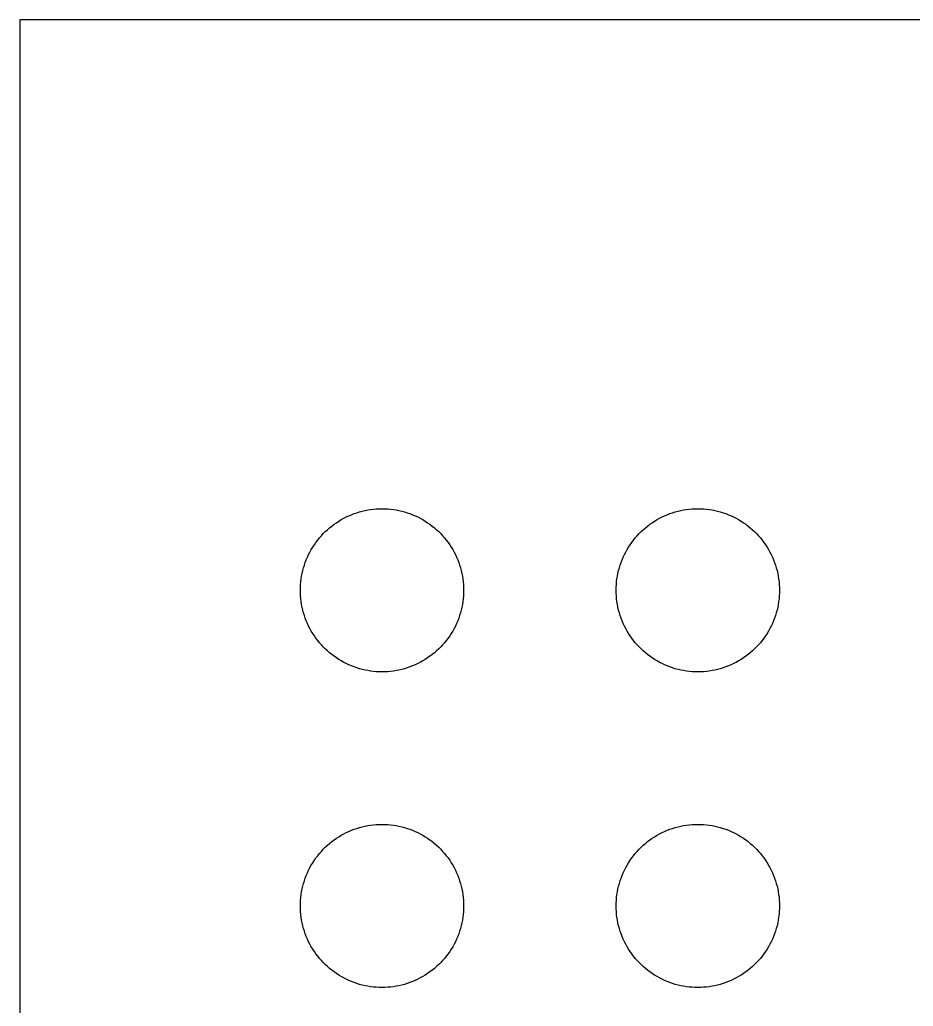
# Model space of a CAD drawing. Header units: metres. Extents: x -39 to 163, y -39 to 163.
# Drawn here: x -39 to 57.2, y 56.7 to 163 of the extents above; entities that cross this region are included whole.
import ezdxf

# ---------------------------------------------------------------- set-up
doc = ezdxf.new("R2010")
doc.units = ezdxf.units.M

msp = doc.modelspace()

# ---------------------------------------------------------------- linework, layer by layer
for p, q in [((163, 163), (-39, 163)), ((-39, 163), (-39, -39)), ((-3.85217, 109.436), (-3.57419, 109.565)), ((-3.57419, 109.565), (-3.29185, 109.685)), ((-3.29185, 109.685), (-3.00549, 109.795)), ((-3.00549, 109.795), (-2.71548, 109.895)), ((-2.71548, 109.895), (-2.42215, 109.985)), ((-2.42215, 109.985), (-2.12589, 110.064)), ((-2.12589, 110.064), (-1.82701, 110.133)), ((-1.82701, 110.133), (-1.52592, 110.191)), ((-1.52592, 110.191), (-1.22298, 110.239)), ((-1.22298, 110.239), (-0.91853, 110.277)), ((-0.91853, 110.277), (-0.61298, 110.304)), ((-0.61298, 110.304), (-0.30667, 110.32)), ((-0.30667, 110.32), (0, 110.325)), ((0, 110.325), (0.30667, 110.32)), ((0.30667, 110.32), (0.61298, 110.304)), ((0.61298, 110.304), (0.91853, 110.277)), ((0.91853, 110.277), (1.22298, 110.239)), ((1.22298, 110.239), (1.52592, 110.191)), ((1.52592, 110.191), (1.82701, 110.133)), ((1.82701, 110.133), (2.12589, 110.064)), ((2.12589, 110.064), (2.42215, 109.985)), ((2.42215, 109.985), (2.71548, 109.895)), ((2.71548, 109.895), (3.00549, 109.795)), ((3.00549, 109.795), (3.29185, 109.685)), ((3.29185, 109.685), (3.57419, 109.565)), ((3.57419, 109.565), (3.85217, 109.436)), ((30.1478, 109.436), (30.4258, 109.565)), ((30.4258, 109.565), (30.7081, 109.685)), ((30.7081, 109.685), (30.9945, 109.795)), ((30.9945, 109.795), (31.2845, 109.895)), ((31.2845, 109.895), (31.5778, 109.985)), ((31.5778, 109.985), (31.8741, 110.064)), ((31.8741, 110.064), (32.173, 110.133)), ((32.173, 110.133), (32.4741, 110.191)), ((32.4741, 110.191), (32.777, 110.239)), ((32.777, 110.239), (33.0815, 110.277)), ((33.0815, 110.277), (33.387, 110.304)), ((33.387, 110.304), (33.6933, 110.32)), ((33.6933, 110.32), (34, 110.325)), ((34, 110.325), (34.3067, 110.32)), ((34.3067, 110.32), (34.613, 110.304)), ((34.613, 110.304), (34.9185, 110.277)), ((34.9185, 110.277), (35.223, 110.239)), ((35.223, 110.239), (35.5259, 110.191)), ((35.5259, 110.191), (35.827, 110.133)), ((35.827, 110.133), (36.1259, 110.064)), ((36.1259, 110.064), (36.4221, 109.985)), ((36.4221, 109.985), (36.7155, 109.895)), ((36.7155, 109.895), (37.0055, 109.795)), ((37.0055, 109.795), (37.2919, 109.685)), ((37.2919, 109.685), (37.5742, 109.565)), ((37.5742, 109.565), (37.8522, 109.436)), ((-5.64848, 108.269), (-5.41011, 108.462)), ((-5.41011, 108.462), (-5.16516, 108.647)), ((-5.16516, 108.647), (-4.91389, 108.823)), ((-4.91389, 108.823), (-4.65666, 108.99)), ((-4.65666, 108.99), (-4.39374, 109.148)), ((-4.39374, 109.148), (-4.12547, 109.296)), ((-4.12547, 109.296), (-3.85217, 109.436)), ((3.85217, 109.436), (4.12547, 109.296)), ((4.12547, 109.296), (4.39374, 109.148)), ((4.39374, 109.148), (4.65666, 108.99)), ((4.65666, 108.99), (4.91389, 108.823)), ((4.91389, 108.823), (5.16516, 108.647)), ((5.16516, 108.647), (5.41011, 108.462)), ((5.41011, 108.462), (5.64848, 108.269)), ((28.3515, 108.269), (28.5899, 108.462)), ((28.5899, 108.462), (28.8348, 108.647)), ((28.8348, 108.647), (29.0861, 108.823)), ((29.0861, 108.823), (29.3433, 108.99)), ((29.3433, 108.99), (29.6062, 109.148)), ((29.6062, 109.148), (29.8745, 109.296)), ((29.8745, 109.296), (30.1478, 109.436)), ((37.8522, 109.436), (38.1255, 109.296)), ((38.1255, 109.296), (38.3937, 109.148)), ((38.3937, 109.148), (38.6567, 108.99)), ((38.6567, 108.99), (38.9139, 108.823)), ((38.9139, 108.823), (39.1652, 108.647)), ((39.1652, 108.647), (39.4101, 108.462)), ((39.4101, 108.462), (39.6485, 108.269)), ((-6.73161, 107.186), (-6.53038, 107.417)), ((-6.53038, 107.417), (-6.3212, 107.642)), ((-6.3212, 107.642), (-6.10431, 107.859)), ((-6.10431, 107.859), (-5.87997, 108.068)), ((-5.87997, 108.068), (-5.64848, 108.269)), ((5.64848, 108.269), (5.87997, 108.068)), ((5.87997, 108.068), (6.10431, 107.859)), ((6.10431, 107.859), (6.3212, 107.642)), ((6.3212, 107.642), (6.53038, 107.417)), ((6.53038, 107.417), (6.73161, 107.186)), ((27.2684, 107.186), (27.4696, 107.417)), ((27.4696, 107.417), (27.6788, 107.642)), ((27.6788, 107.642), (27.8957, 107.859)), ((27.8957, 107.859), (28.12, 108.068)), ((28.12, 108.068), (28.3515, 108.269)), ((39.6485, 108.269), (39.88, 108.068)), ((39.88, 108.068), (40.1043, 107.859)), ((40.1043, 107.859), (40.3212, 107.642)), ((40.3212, 107.642), (40.5304, 107.417)), ((40.5304, 107.417), (40.7316, 107.186)), ((-7.45221, 106.194), (-7.28516, 106.451)), ((-7.28516, 106.451), (-7.10922, 106.703)), ((-7.10922, 106.703), (-6.92464, 106.948)), ((-6.92464, 106.948), (-6.73161, 107.186)), ((6.73161, 107.186), (6.92464, 106.948)), ((6.92464, 106.948), (7.10922, 106.703)), ((7.10922, 106.703), (7.28516, 106.451)), ((7.28516, 106.451), (7.45221, 106.194)), ((26.5478, 106.194), (26.7148, 106.451)), ((26.7148, 106.451), (26.8908, 106.703)), ((26.8908, 106.703), (27.0753, 106.948)), ((27.0753, 106.948), (27.2684, 107.186)), ((40.7316, 107.186), (40.9246, 106.948)), ((40.9246, 106.948), (41.1092, 106.703)), ((41.1092, 106.703), (41.2852, 106.451)), ((41.2852, 106.451), (41.4522, 106.194)), ((-8.02777, 105.112), (-7.89815, 105.39)), ((-7.89815, 105.39), (-7.7589, 105.663)), ((-7.7589, 105.663), (-7.61018, 105.931)), ((-7.61018, 105.931), (-7.45221, 106.194)), ((7.45221, 106.194), (7.61018, 105.931)), ((7.61018, 105.931), (7.7589, 105.663)), ((7.7589, 105.663), (7.89815, 105.39)), ((7.89815, 105.39), (8.02777, 105.112)), ((25.9722, 105.112), (26.1018, 105.39)), ((26.1018, 105.39), (26.2411, 105.663)), ((26.2411, 105.663), (26.3898, 105.931)), ((26.3898, 105.931), (26.5478, 106.194)), ((41.4522, 106.194), (41.6102, 105.931)), ((41.6102, 105.931), (41.7589, 105.663)), ((41.7589, 105.663), (41.8981, 105.39)), ((41.8981, 105.39), (42.0278, 105.112)), ((-8.44708, 103.96), (-8.35741, 104.253)), ((-8.35741, 104.253), (-8.25754, 104.543)), ((-8.25754, 104.543), (-8.14761, 104.829)), ((-8.14761, 104.829), (-8.02777, 105.112)), ((8.02777, 105.112), (8.14761, 104.829)), ((8.14761, 104.829), (8.25754, 104.543)), ((8.25754, 104.543), (8.35741, 104.253)), ((8.35741, 104.253), (8.44708, 103.96)), ((25.5529, 103.96), (25.6426, 104.253)), ((25.6426, 104.253), (25.7424, 104.543)), ((25.7424, 104.543), (25.8524, 104.829)), ((25.8524, 104.829), (25.9722, 105.112)), ((42.0278, 105.112), (42.1476, 104.829)), ((42.1476, 104.829), (42.2575, 104.543)), ((42.2575, 104.543), (42.3574, 104.253)), ((42.3574, 104.253), (42.4471, 103.96)), ((-8.65399, 103.063), (-8.59546, 103.365)), ((-8.59546, 103.365), (-8.52646, 103.663)), ((-8.52646, 103.663), (-8.44708, 103.96)), ((8.44708, 103.96), (8.52646, 103.663)), ((8.52646, 103.663), (8.59546, 103.365)), ((8.59546, 103.365), (8.65399, 103.063)), ((25.346, 103.063), (25.4045, 103.365)), ((25.4045, 103.365), (25.4735, 103.663)), ((25.4735, 103.663), (25.5529, 103.96)), ((42.4471, 103.96), (42.5265, 103.663)), ((42.5265, 103.663), (42.5955, 103.365)), ((42.5955, 103.365), (42.654, 103.063)), ((-8.78214, 101.844), (-8.76608, 102.15)), ((-8.76608, 102.15), (-8.73935, 102.456)), ((-8.73935, 102.456), (-8.70198, 102.76)), ((-8.70198, 102.76), (-8.65399, 103.063)), ((8.65399, 103.063), (8.70198, 102.76)), ((8.70198, 102.76), (8.73935, 102.456)), ((8.73935, 102.456), (8.76608, 102.15)), ((8.76608, 102.15), (8.78214, 101.844)), ((25.2178, 101.844), (25.2339, 102.15)), ((25.2339, 102.15), (25.2606, 102.456)), ((25.2606, 102.456), (25.298, 102.76)), ((25.298, 102.76), (25.346, 103.063)), ((42.654, 103.063), (42.702, 102.76)), ((42.702, 102.76), (42.7393, 102.456)), ((42.7393, 102.456), (42.7661, 102.15)), ((42.7661, 102.15), (42.7821, 101.844)), ((-8.78749, 101.537), (-8.78214, 101.844)), ((-8.78214, 101.231), (-8.78749, 101.537)), ((-8.76608, 100.925), (-8.78214, 101.231)), ((8.78214, 101.231), (8.76608, 100.925)), ((8.78214, 101.844), (8.78749, 101.537)), ((8.78749, 101.537), (8.78214, 101.231)), ((25.2125, 101.537), (25.2178, 101.844)), ((25.2178, 101.231), (25.2125, 101.537)), ((25.2339, 100.925), (25.2178, 101.231)), ((42.7821, 101.231), (42.7661, 100.925)), ((42.7821, 101.844), (42.7875, 101.537)), ((42.7875, 101.537), (42.7821, 101.231)), ((-8.73935, 100.619), (-8.76608, 100.925)), ((-8.70198, 100.315), (-8.73935, 100.619)), ((-8.65399, 100.012), (-8.70198, 100.315)), ((-8.59546, 99.7105), (-8.65399, 100.012)), ((8.65399, 100.012), (8.59546, 99.7105)), ((8.70198, 100.315), (8.65399, 100.012)), ((8.73935, 100.619), (8.70198, 100.315)), ((8.76608, 100.925), (8.73935, 100.619)), ((25.2606, 100.619), (25.2339, 100.925)), ((25.298, 100.315), (25.2606, 100.619)), ((25.346, 100.012), (25.298, 100.315)), ((25.4045, 99.7105), (25.346, 100.012)), ((42.654, 100.012), (42.5955, 99.7105)), ((42.702, 100.315), (42.654, 100.012)), ((42.7393, 100.619), (42.702, 100.315)), ((42.7661, 100.925), (42.7393, 100.619)), ((-8.52646, 99.4116), (-8.59546, 99.7105)), ((-8.44708, 99.1153), (-8.52646, 99.4116)), ((-8.35741, 98.822), (-8.44708, 99.1153)), ((8.44708, 99.1153), (8.35741, 98.822)), ((8.52646, 99.4116), (8.44708, 99.1153)), ((8.59546, 99.7105), (8.52646, 99.4116)), ((25.4735, 99.4116), (25.4045, 99.7105)), ((25.5529, 99.1153), (25.4735, 99.4116)), ((25.6426, 98.822), (25.5529, 99.1153)), ((42.4471, 99.1153), (42.3574, 98.822)), ((42.5265, 99.4116), (42.4471, 99.1153)), ((42.5955, 99.7105), (42.5265, 99.4116)), ((-8.25754, 98.532), (-8.35741, 98.822)), ((-8.14761, 98.2456), (-8.25754, 98.532)), ((-8.02777, 97.9633), (-8.14761, 98.2456)), ((-7.89815, 97.6853), (-8.02777, 97.9633)), ((8.02777, 97.9633), (7.89815, 97.6853)), ((8.14761, 98.2456), (8.02777, 97.9633)), ((8.25754, 98.532), (8.14761, 98.2456)), ((8.35741, 98.822), (8.25754, 98.532)), ((25.7424, 98.532), (25.6426, 98.822)), ((25.8524, 98.2456), (25.7424, 98.532)), ((25.9722, 97.9633), (25.8524, 98.2456)), ((26.1018, 97.6853), (25.9722, 97.9633)), ((42.0278, 97.9633), (41.8981, 97.6853)), ((42.1476, 98.2456), (42.0278, 97.9633)), ((42.2575, 98.532), (42.1476, 98.2456)), ((42.3574, 98.822), (42.2575, 98.532)), ((-7.7589, 97.412), (-7.89815, 97.6853)), ((-7.61018, 97.1437), (-7.7589, 97.412)), ((-7.45221, 96.8808), (-7.61018, 97.1437)), ((-7.28516, 96.6236), (-7.45221, 96.8808)), ((7.45221, 96.8808), (7.28516, 96.6236)), ((7.61018, 97.1437), (7.45221, 96.8808)), ((7.7589, 97.412), (7.61018, 97.1437)), ((7.89815, 97.6853), (7.7589, 97.412)), ((26.2411, 97.412), (26.1018, 97.6853)), ((26.3898, 97.1437), (26.2411, 97.412)), ((26.5478, 96.8808), (26.3898, 97.1437)), ((26.7148, 96.6236), (26.5478, 96.8808)), ((41.4522, 96.8808), (41.2852, 96.6236)), ((41.6102, 97.1437), (41.4522, 96.8808)), ((41.7589, 97.412), (41.6102, 97.1437)), ((41.8981, 97.6853), (41.7589, 97.412)), ((-7.10922, 96.3723), (-7.28516, 96.6236)), ((-6.92464, 96.1274), (-7.10922, 96.3723)), ((-6.73161, 95.889), (-6.92464, 96.1274)), ((-6.53038, 95.6575), (-6.73161, 95.889)), ((-6.3212, 95.4332), (-6.53038, 95.6575)), ((6.53038, 95.6575), (6.3212, 95.4332)), ((6.73161, 95.889), (6.53038, 95.6575)), ((6.92464, 96.1274), (6.73161, 95.889)), ((7.10922, 96.3723), (6.92464, 96.1274)), ((7.28516, 96.6236), (7.10922, 96.3723)), ((26.8908, 96.3723), (26.7148, 96.6236)), ((27.0753, 96.1274), (26.8908, 96.3723)), ((27.2684, 95.889), (27.0753, 96.1274)), ((27.4696, 95.6575), (27.2684, 95.889)), ((27.6788, 95.4332), (27.4696, 95.6575)), ((40.5304, 95.6575), (40.3212, 95.4332)), ((40.7316, 95.889), (40.5304, 95.6575)), ((40.9246, 96.1274), (40.7316, 95.889)), ((41.1092, 96.3723), (40.9246, 96.1274)), ((41.2852, 96.6236), (41.1092, 96.3723)), ((-6.10431, 95.2163), (-6.3212, 95.4332)), ((-5.87997, 95.0071), (-6.10431, 95.2163)), ((-5.64848, 94.8059), (-5.87997, 95.0071)), ((-5.41011, 94.6129), (-5.64848, 94.8059)), ((-5.16516, 94.4283), (-5.41011, 94.6129)), ((5.41011, 94.6129), (5.16516, 94.4283)), ((5.64848, 94.8059), (5.41011, 94.6129)), ((5.87997, 95.0071), (5.64848, 94.8059)), ((6.10431, 95.2163), (5.87997, 95.0071)), ((6.3212, 95.4332), (6.10431, 95.2163)), ((27.8957, 95.2163), (27.6788, 95.4332)), ((28.12, 95.0071), (27.8957, 95.2163)), ((28.3515, 94.8059), (28.12, 95.0071)), ((28.5899, 94.6129), (28.3515, 94.8059)), ((28.8348, 94.4283), (28.5899, 94.6129)), ((39.4101, 94.6129), (39.1652, 94.4283)), ((39.6485, 94.8059), (39.4101, 94.6129)), ((39.88, 95.0071), (39.6485, 94.8059)), ((40.1043, 95.2163), (39.88, 95.0071)), ((40.3212, 95.4332), (40.1043, 95.2163)), ((-4.91389, 94.2523), (-5.16516, 94.4283)), ((-4.65666, 94.0853), (-4.91389, 94.2523)), ((-4.39374, 93.9273), (-4.65666, 94.0853)), ((-4.12547, 93.7786), (-4.39374, 93.9273)), ((-3.85217, 93.6393), (-4.12547, 93.7786)), ((-3.57419, 93.5097), (-3.85217, 93.6393)), ((3.85217, 93.6393), (3.57419, 93.5097)), ((4.12547, 93.7786), (3.85217, 93.6393)), ((4.39374, 93.9273), (4.12547, 93.7786)), ((4.65666, 94.0853), (4.39374, 93.9273)), ((4.91389, 94.2523), (4.65666, 94.0853)), ((5.16516, 94.4283), (4.91389, 94.2523)), ((29.0861, 94.2523), (28.8348, 94.4283)), ((29.3433, 94.0853), (29.0861, 94.2523)), ((29.6062, 93.9273), (29.3433, 94.0853)), ((29.8745, 93.7786), (29.6062, 93.9273)), ((30.1478, 93.6393), (29.8745, 93.7786)), ((30.4258, 93.5097), (30.1478, 93.6393)), ((37.8522, 93.6393), (37.5742, 93.5097)), ((38.1255, 93.7786), (37.8522, 93.6393)), ((38.3937, 93.9273), (38.1255, 93.7786)), ((38.6567, 94.0853), (38.3937, 93.9273)), ((38.9139, 94.2523), (38.6567, 94.0853)), ((39.1652, 94.4283), (38.9139, 94.2523)), ((-3.29185, 93.3899), (-3.57419, 93.5097)), ((-3.00549, 93.2799), (-3.29185, 93.3899)), ((-2.71548, 93.1801), (-3.00549, 93.2799)), ((-2.42215, 93.0904), (-2.71548, 93.1801)), ((-2.12589, 93.011), (-2.42215, 93.0904)), ((-1.82701, 92.942), (-2.12589, 93.011)), ((-1.52592, 92.8835), (-1.82701, 92.942)), ((-1.22298, 92.8355), (-1.52592, 92.8835)), ((-0.91853, 92.7981), (-1.22298, 92.8355)), ((-0.61298, 92.7714), (-0.91853, 92.7981)), ((-0.30667, 92.7553), (-0.61298, 92.7714)), ((0, 92.75), (-0.30667, 92.7553)), ((0.30667, 92.7553), (0, 92.75)), ((0.61298, 92.7714), (0.30667, 92.7553)), ((0.91853, 92.7981), (0.61298, 92.7714)), ((1.22298, 92.8355), (0.91853, 92.7981)), ((1.52592, 92.8835), (1.22298, 92.8355)), ((1.82701, 92.942), (1.52592, 92.8835)), ((2.12589, 93.011), (1.82701, 92.942)), ((2.42215, 93.0904), (2.12589, 93.011)), ((2.71548, 93.1801), (2.42215, 93.0904)), ((3.00549, 93.2799), (2.71548, 93.1801)), ((3.29185, 93.3899), (3.00549, 93.2799)), ((3.57419, 93.5097), (3.29185, 93.3899)), ((30.7081, 93.3899), (30.4258, 93.5097)), ((30.9945, 93.2799), (30.7081, 93.3899)), ((31.2845, 93.1801), (30.9945, 93.2799)), ((31.5778, 93.0904), (31.2845, 93.1801)), ((31.8741, 93.011), (31.5778, 93.0904)), ((32.173, 92.942), (31.8741, 93.011)), ((32.4741, 92.8835), (32.173, 92.942)), ((32.777, 92.8355), (32.4741, 92.8835)), ((33.0815, 92.7981), (32.777, 92.8355)), ((33.387, 92.7714), (33.0815, 92.7981)), ((33.6933, 92.7553), (33.387, 92.7714)), ((34, 92.75), (33.6933, 92.7553)), ((34.3067, 92.7553), (34, 92.75)), ((34.613, 92.7714), (34.3067, 92.7553)), ((34.9185, 92.7981), (34.613, 92.7714)), ((35.223, 92.8355), (34.9185, 92.7981)), ((35.5259, 92.8835), (35.223, 92.8355)), ((35.827, 92.942), (35.5259, 92.8835)), ((36.1259, 93.011), (35.827, 92.942)), ((36.4221, 93.0904), (36.1259, 93.011)), ((36.7155, 93.1801), (36.4221, 93.0904)), ((37.0055, 93.2799), (36.7155, 93.1801)), ((37.2919, 93.3899), (37.0055, 93.2799)), ((37.5742, 93.5097), (37.2919, 93.3899)), ((-3.85217, 75.4356), (-3.57419, 75.5653)), ((-3.57419, 75.5653), (-3.29185, 75.6851)), ((-3.29185, 75.6851), (-3.00549, 75.795)), ((-3.00549, 75.795), (-2.71548, 75.8949)), ((-2.71548, 75.8949), (-2.42215, 75.9846)), ((-2.42215, 75.9846), (-2.12589, 76.064)), ((-2.12589, 76.064), (-1.82701, 76.133)), ((-1.82701, 76.133), (-1.52592, 76.1915)), ((-1.52592, 76.1915), (-1.22298, 76.2395)), ((-1.22298, 76.2395), (-0.91853, 76.2769)), ((-0.91853, 76.2769), (-0.61298, 76.3036)), ((-0.61298, 76.3036), (-0.30667, 76.3196)), ((-0.30667, 76.3196), (0, 76.325)), ((0, 76.325), (0.30667, 76.3196)), ((0.30667, 76.3196), (0.61298, 76.3036)), ((0.61298, 76.3036), (0.91853, 76.2769)), ((0.91853, 76.2769), (1.22298, 76.2395)), ((1.22298, 76.2395), (1.52592, 76.1915)), ((1.52592, 76.1915), (1.82701, 76.133)), ((1.82701, 76.133), (2.12589, 76.064)), ((2.12589, 76.064), (2.42215, 75.9846)), ((2.42215, 75.9846), (2.71548, 75.8949)), ((2.71548, 75.8949), (3.00549, 75.795)), ((3.00549, 75.795), (3.29185, 75.6851)), ((3.29185, 75.6851), (3.57419, 75.5653)), ((3.57419, 75.5653), (3.85217, 75.4356)), ((30.1478, 75.4356), (30.4258, 75.5653)), ((30.4258, 75.5653), (30.7081, 75.6851)), ((30.7081, 75.6851), (30.9945, 75.795)), ((30.9945, 75.795), (31.2845, 75.8949)), ((31.2845, 75.8949), (31.5778, 75.9846)), ((31.5778, 75.9846), (31.8741, 76.064)), ((31.8741, 76.064), (32.173, 76.133)), ((32.173, 76.133), (32.4741, 76.1915)), ((32.4741, 76.1915), (32.777, 76.2395)), ((32.777, 76.2395), (33.0815, 76.2769)), ((33.0815, 76.2769), (33.387, 76.3036)), ((33.387, 76.3036), (33.6933, 76.3196)), ((33.6933, 76.3196), (34, 76.325)), ((34, 76.325), (34.3067, 76.3196)), ((34.3067, 76.3196), (34.613, 76.3036)), ((34.613, 76.3036), (34.9185, 76.2769)), ((34.9185, 76.2769), (35.223, 76.2395)), ((35.223, 76.2395), (35.5259, 76.1915)), ((35.5259, 76.1915), (35.827, 76.133)), ((35.827, 76.133), (36.1259, 76.064)), ((36.1259, 76.064), (36.4221, 75.9846)), ((36.4221, 75.9846), (36.7155, 75.8949)), ((36.7155, 75.8949), (37.0055, 75.795)), ((37.0055, 75.795), (37.2919, 75.6851)), ((37.2919, 75.6851), (37.5742, 75.5653)), ((37.5742, 75.5653), (37.8522, 75.4356)), ((-5.64848, 74.2691), (-5.41011, 74.4621)), ((-5.41011, 74.4621), (-5.16516, 74.6467)), ((-5.16516, 74.6467), (-4.91389, 74.8227)), ((-4.91389, 74.8227), (-4.65666, 74.9897)), ((-4.65666, 74.9897), (-4.39374, 75.1477)), ((-4.39374, 75.1477), (-4.12547, 75.2964)), ((-4.12547, 75.2964), (-3.85217, 75.4356)), ((3.85217, 75.4356), (4.12547, 75.2964)), ((4.12547, 75.2964), (4.39374, 75.1477)), ((4.39374, 75.1477), (4.65666, 74.9897)), ((4.65666, 74.9897), (4.91389, 74.8227)), ((4.91389, 74.8227), (5.16516, 74.6467)), ((5.16516, 74.6467), (5.41011, 74.4621)), ((5.41011, 74.4621), (5.64848, 74.2691)), ((28.3515, 74.2691), (28.5899, 74.4621)), ((28.5899, 74.4621), (28.8348, 74.6467)), ((28.8348, 74.6467), (29.0861, 74.8227)), ((29.0861, 74.8227), (29.3433, 74.9897)), ((29.3433, 74.9897), (29.6062, 75.1477)), ((29.6062, 75.1477), (29.8745, 75.2964)), ((29.8745, 75.2964), (30.1478, 75.4356)), ((37.8522, 75.4356), (38.1255, 75.2964)), ((38.1255, 75.2964), (38.3937, 75.1477)), ((38.3937, 75.1477), (38.6567, 74.9897)), ((38.6567, 74.9897), (38.9139, 74.8227)), ((38.9139, 74.8227), (39.1652, 74.6467)), ((39.1652, 74.6467), (39.4101, 74.4621)), ((39.4101, 74.4621), (39.6485, 74.2691)), ((-6.73161, 73.186), (-6.53038, 73.4175)), ((-6.53038, 73.4175), (-6.3212, 73.6418)), ((-6.3212, 73.6418), (-6.10431, 73.8587)), ((-6.10431, 73.8587), (-5.87997, 74.0679)), ((-5.87997, 74.0679), (-5.64848, 74.2691)), ((5.64848, 74.2691), (5.87997, 74.0679)), ((5.87997, 74.0679), (6.10431, 73.8587)), ((6.10431, 73.8587), (6.3212, 73.6418)), ((6.3212, 73.6418), (6.53038, 73.4175)), ((6.53038, 73.4175), (6.73161, 73.186)), ((27.2684, 73.186), (27.4696, 73.4175)), ((27.4696, 73.4175), (27.6788, 73.6418)), ((27.6788, 73.6418), (27.8957, 73.8587)), ((27.8957, 73.8587), (28.12, 74.0679)), ((28.12, 74.0679), (28.3515, 74.2691)), ((39.6485, 74.2691), (39.88, 74.0679)), ((39.88, 74.0679), (40.1043, 73.8587)), ((40.1043, 73.8587), (40.3212, 73.6418)), ((40.3212, 73.6418), (40.5304, 73.4175)), ((40.5304, 73.4175), (40.7316, 73.186)), ((-7.45221, 72.1942), (-7.28516, 72.4514)), ((-7.28516, 72.4514), (-7.10922, 72.7027)), ((-7.10922, 72.7027), (-6.92464, 72.9476)), ((-6.92464, 72.9476), (-6.73161, 73.186)), ((6.73161, 73.186), (6.92464, 72.9476)), ((6.92464, 72.9476), (7.10922, 72.7027)), ((7.10922, 72.7027), (7.28516, 72.4514)), ((7.28516, 72.4514), (7.45221, 72.1942)), ((26.5478, 72.1942), (26.7148, 72.4514)), ((26.7148, 72.4514), (26.8908, 72.7027)), ((26.8908, 72.7027), (27.0753, 72.9476)), ((27.0753, 72.9476), (27.2684, 73.186)), ((40.7316, 73.186), (40.9246, 72.9476)), ((40.9246, 72.9476), (41.1092, 72.7027)), ((41.1092, 72.7027), (41.2852, 72.4514)), ((41.2852, 72.4514), (41.4522, 72.1942)), ((-8.02777, 71.1117), (-7.89815, 71.3897)), ((-7.89815, 71.3897), (-7.7589, 71.663)), ((-7.7589, 71.663), (-7.61018, 71.9312)), ((-7.61018, 71.9312), (-7.45221, 72.1942)), ((7.45221, 72.1942), (7.61018, 71.9312)), ((7.61018, 71.9312), (7.7589, 71.663)), ((7.7589, 71.663), (7.89815, 71.3897)), ((7.89815, 71.3897), (8.02777, 71.1117)), ((25.9722, 71.1117), (26.1018, 71.3897)), ((26.1018, 71.3897), (26.2411, 71.663)), ((26.2411, 71.663), (26.3898, 71.9312)), ((26.3898, 71.9312), (26.5478, 72.1942)), ((41.4522, 72.1942), (41.6102, 71.9312)), ((41.6102, 71.9312), (41.7589, 71.663)), ((41.7589, 71.663), (41.8981, 71.3897)), ((41.8981, 71.3897), (42.0278, 71.1117)), ((-8.44708, 69.9597), (-8.35741, 70.253)), ((-8.35741, 70.253), (-8.25754, 70.543)), ((-8.25754, 70.543), (-8.14761, 70.8293)), ((-8.14761, 70.8293), (-8.02777, 71.1117)), ((8.02777, 71.1117), (8.14761, 70.8293)), ((8.14761, 70.8293), (8.25754, 70.543)), ((8.25754, 70.543), (8.35741, 70.253)), ((8.35741, 70.253), (8.44708, 69.9597)), ((25.5529, 69.9597), (25.6426, 70.253)), ((25.6426, 70.253), (25.7424, 70.543)), ((25.7424, 70.543), (25.8524, 70.8293)), ((25.8524, 70.8293), (25.9722, 71.1117)), ((42.0278, 71.1117), (42.1476, 70.8293)), ((42.1476, 70.8293), (42.2575, 70.543)), ((42.2575, 70.543), (42.3574, 70.253)), ((42.3574, 70.253), (42.4471, 69.9597)), ((-8.65399, 69.0634), (-8.59546, 69.3645)), ((-8.59546, 69.3645), (-8.52646, 69.6634)), ((-8.52646, 69.6634), (-8.44708, 69.9597)), ((8.44708, 69.9597), (8.52646, 69.6634)), ((8.52646, 69.6634), (8.59546, 69.3645)), ((8.59546, 69.3645), (8.65399, 69.0634)), ((25.346, 69.0634), (25.4045, 69.3645)), ((25.4045, 69.3645), (25.4735, 69.6634)), ((25.4735, 69.6634), (25.5529, 69.9597)), ((42.4471, 69.9597), (42.5265, 69.6634)), ((42.5265, 69.6634), (42.5955, 69.3645)), ((42.5955, 69.3645), (42.654, 69.0634)), ((-8.78214, 67.8442), (-8.76608, 68.1505)), ((-8.76608, 68.1505), (-8.73935, 68.456)), ((-8.73935, 68.456), (-8.70198, 68.7605)), ((-8.70198, 68.7605), (-8.65399, 69.0634)), ((8.65399, 69.0634), (8.70198, 68.7605)), ((8.70198, 68.7605), (8.73935, 68.456)), ((8.73935, 68.456), (8.76608, 68.1505)), ((8.76608, 68.1505), (8.78214, 67.8442)), ((25.2178, 67.8442), (25.2339, 68.1505)), ((25.2339, 68.1505), (25.2606, 68.456)), ((25.2606, 68.456), (25.298, 68.7605)), ((25.298, 68.7605), (25.346, 69.0634)), ((42.654, 69.0634), (42.702, 68.7605)), ((42.702, 68.7605), (42.7393, 68.456)), ((42.7393, 68.456), (42.7661, 68.1505)), ((42.7661, 68.1505), (42.7821, 67.8442)), ((-8.78749, 67.5375), (-8.78214, 67.8442)), ((-8.78214, 67.2308), (-8.78749, 67.5375)), ((-8.76608, 66.9245), (-8.78214, 67.2308)), ((8.78214, 67.2308), (8.76608, 66.9245)), ((8.78214, 67.8442), (8.78749, 67.5375)), ((8.78749, 67.5375), (8.78214, 67.2308)), ((25.2125, 67.5375), (25.2178, 67.8442)), ((25.2178, 67.2308), (25.2125, 67.5375)), ((25.2339, 66.9245), (25.2178, 67.2308)), ((42.7821, 67.2308), (42.7661, 66.9245)), ((42.7821, 67.8442), (42.7875, 67.5375)), ((42.7875, 67.5375), (42.7821, 67.2308)), ((-8.73935, 66.6189), (-8.76608, 66.9245)), ((-8.70198, 66.3145), (-8.73935, 66.6189)), ((-8.65399, 66.0116), (-8.70198, 66.3145)), ((-8.59546, 65.7105), (-8.65399, 66.0116)), ((8.65399, 66.0116), (8.59546, 65.7105)), ((8.70198, 66.3145), (8.65399, 66.0116)), ((8.73935, 66.6189), (8.70198, 66.3145)), ((8.76608, 66.9245), (8.73935, 66.6189)), ((25.2606, 66.6189), (25.2339, 66.9245)), ((25.298, 66.3145), (25.2606, 66.6189)), ((25.346, 66.0116), (25.298, 66.3145)), ((25.4045, 65.7105), (25.346, 66.0116)), ((42.654, 66.0116), (42.5955, 65.7105)), ((42.702, 66.3145), (42.654, 66.0116)), ((42.7393, 66.6189), (42.702, 66.3145)), ((42.7661, 66.9245), (42.7393, 66.6189)), ((-8.52646, 65.4116), (-8.59546, 65.7105)), ((-8.44708, 65.1153), (-8.52646, 65.4116)), ((-8.35741, 64.822), (-8.44708, 65.1153)), ((8.44708, 65.1153), (8.35741, 64.822)), ((8.52646, 65.4116), (8.44708, 65.1153)), ((8.59546, 65.7105), (8.52646, 65.4116)), ((25.4735, 65.4116), (25.4045, 65.7105)), ((25.5529, 65.1153), (25.4735, 65.4116)), ((25.6426, 64.822), (25.5529, 65.1153)), ((42.4471, 65.1153), (42.3574, 64.822)), ((42.5265, 65.4116), (42.4471, 65.1153)), ((42.5955, 65.7105), (42.5265, 65.4116)), ((-8.25754, 64.532), (-8.35741, 64.822)), ((-8.14761, 64.2456), (-8.25754, 64.532)), ((-8.02777, 63.9633), (-8.14761, 64.2456)), ((-7.89815, 63.6853), (-8.02777, 63.9633)), ((8.02777, 63.9633), (7.89815, 63.6853)), ((8.14761, 64.2456), (8.02777, 63.9633)), ((8.25754, 64.532), (8.14761, 64.2456)), ((8.35741, 64.822), (8.25754, 64.532)), ((25.7424, 64.532), (25.6426, 64.822)), ((25.8524, 64.2456), (25.7424, 64.532)), ((25.9722, 63.9633), (25.8524, 64.2456)), ((26.1018, 63.6853), (25.9722, 63.9633)), ((42.0278, 63.9633), (41.8981, 63.6853)), ((42.1476, 64.2456), (42.0278, 63.9633)), ((42.2575, 64.532), (42.1476, 64.2456)), ((42.3574, 64.822), (42.2575, 64.532)), ((-7.7589, 63.412), (-7.89815, 63.6853)), ((-7.61018, 63.1437), (-7.7589, 63.412)), ((-7.45221, 62.8808), (-7.61018, 63.1437)), ((-7.28516, 62.6236), (-7.45221, 62.8808)), ((7.45221, 62.8808), (7.28516, 62.6236)), ((7.61018, 63.1437), (7.45221, 62.8808)), ((7.7589, 63.412), (7.61018, 63.1437)), ((7.89815, 63.6853), (7.7589, 63.412)), ((26.2411, 63.412), (26.1018, 63.6853)), ((26.3898, 63.1437), (26.2411, 63.412)), ((26.5478, 62.8808), (26.3898, 63.1437)), ((26.7148, 62.6236), (26.5478, 62.8808)), ((41.4522, 62.8808), (41.2852, 62.6236)), ((41.6102, 63.1437), (41.4522, 62.8808)), ((41.7589, 63.412), (41.6102, 63.1437)), ((41.8981, 63.6853), (41.7589, 63.412)), ((-7.10922, 62.3723), (-7.28516, 62.6236)), ((-6.92464, 62.1274), (-7.10922, 62.3723)), ((-6.73161, 61.889), (-6.92464, 62.1274)), ((-6.53038, 61.6575), (-6.73161, 61.889)), ((-6.3212, 61.4332), (-6.53038, 61.6575)), ((6.53038, 61.6575), (6.3212, 61.4332)), ((6.73161, 61.889), (6.53038, 61.6575)), ((6.92464, 62.1274), (6.73161, 61.889)), ((7.10922, 62.3723), (6.92464, 62.1274)), ((7.28516, 62.6236), (7.10922, 62.3723)), ((26.8908, 62.3723), (26.7148, 62.6236)), ((27.0753, 62.1274), (26.8908, 62.3723)), ((27.2684, 61.889), (27.0753, 62.1274)), ((27.4696, 61.6575), (27.2684, 61.889)), ((27.6788, 61.4332), (27.4696, 61.6575)), ((40.5304, 61.6575), (40.3212, 61.4332)), ((40.7316, 61.889), (40.5304, 61.6575)), ((40.9246, 62.1274), (40.7316, 61.889)), ((41.1092, 62.3723), (40.9246, 62.1274)), ((41.2852, 62.6236), (41.1092, 62.3723)), ((-6.10431, 61.2163), (-6.3212, 61.4332)), ((-5.87997, 61.0071), (-6.10431, 61.2163)), ((-5.64848, 60.8059), (-5.87997, 61.0071)), ((-5.41011, 60.6129), (-5.64848, 60.8059)), ((-5.16516, 60.4283), (-5.41011, 60.6129)), ((5.41011, 60.6129), (5.16516, 60.4283)), ((5.64848, 60.8059), (5.41011, 60.6129)), ((5.87997, 61.0071), (5.64848, 60.8059)), ((6.10431, 61.2163), (5.87997, 61.0071)), ((6.3212, 61.4332), (6.10431, 61.2163)), ((27.8957, 61.2163), (27.6788, 61.4332)), ((28.12, 61.0071), (27.8957, 61.2163)), ((28.3515, 60.8059), (28.12, 61.0071)), ((28.5899, 60.6129), (28.3515, 60.8059)), ((28.8348, 60.4283), (28.5899, 60.6129)), ((39.4101, 60.6129), (39.1652, 60.4283)), ((39.6485, 60.8059), (39.4101, 60.6129)), ((39.88, 61.0071), (39.6485, 60.8059)), ((40.1043, 61.2163), (39.88, 61.0071)), ((40.3212, 61.4332), (40.1043, 61.2163)), ((-4.91389, 60.2523), (-5.16516, 60.4283)), ((-4.65666, 60.0853), (-4.91389, 60.2523)), ((-4.39374, 59.9273), (-4.65666, 60.0853)), ((-4.12547, 59.7786), (-4.39374, 59.9273)), ((-3.85217, 59.6393), (-4.12547, 59.7786)), ((-3.57419, 59.5097), (-3.85217, 59.6393)), ((3.85217, 59.6393), (3.57419, 59.5097)), ((4.12547, 59.7786), (3.85217, 59.6393)), ((4.39374, 59.9273), (4.12547, 59.7786)), ((4.65666, 60.0853), (4.39374, 59.9273)), ((4.91389, 60.2523), (4.65666, 60.0853)), ((5.16516, 60.4283), (4.91389, 60.2523)), ((29.0861, 60.2523), (28.8348, 60.4283)), ((29.3433, 60.0853), (29.0861, 60.2523)), ((29.6062, 59.9273), (29.3433, 60.0853)), ((29.8745, 59.7786), (29.6062, 59.9273)), ((30.1478, 59.6393), (29.8745, 59.7786)), ((30.4258, 59.5097), (30.1478, 59.6393)), ((37.8522, 59.6393), (37.5742, 59.5097)), ((38.1255, 59.7786), (37.8522, 59.6393)), ((38.3937, 59.9273), (38.1255, 59.7786)), ((38.6567, 60.0853), (38.3937, 59.9273)), ((38.9139, 60.2523), (38.6567, 60.0853)), ((39.1652, 60.4283), (38.9139, 60.2523)), ((-3.29185, 59.3899), (-3.57419, 59.5097)), ((-3.00549, 59.2799), (-3.29185, 59.3899)), ((-2.71548, 59.1801), (-3.00549, 59.2799)), ((-2.42215, 59.0904), (-2.71548, 59.1801)), ((-2.12589, 59.011), (-2.42215, 59.0904)), ((-1.82701, 58.942), (-2.12589, 59.011)), ((-1.52592, 58.8835), (-1.82701, 58.942)), ((-1.22298, 58.8355), (-1.52592, 58.8835)), ((-0.91853, 58.7981), (-1.22298, 58.8355)), ((-0.61298, 58.7714), (-0.91853, 58.7981)), ((-0.30667, 58.7553), (-0.61298, 58.7714)), ((0, 58.75), (-0.30667, 58.7553)), ((0.30667, 58.7553), (0, 58.75)), ((0.61298, 58.7714), (0.30667, 58.7553)), ((0.91853, 58.7981), (0.61298, 58.7714)), ((1.22298, 58.8355), (0.91853, 58.7981)), ((1.52592, 58.8835), (1.22298, 58.8355)), ((1.82701, 58.942), (1.52592, 58.8835)), ((2.12589, 59.011), (1.82701, 58.942)), ((2.42215, 59.0904), (2.12589, 59.011)), ((2.71548, 59.1801), (2.42215, 59.0904)), ((3.00549, 59.2799), (2.71548, 59.1801)), ((3.29185, 59.3899), (3.00549, 59.2799)), ((3.57419, 59.5097), (3.29185, 59.3899)), ((30.7081, 59.3899), (30.4258, 59.5097)), ((30.9945, 59.2799), (30.7081, 59.3899)), ((31.2845, 59.1801), (30.9945, 59.2799)), ((31.5778, 59.0904), (31.2845, 59.1801)), ((31.8741, 59.011), (31.5778, 59.0904)), ((32.173, 58.942), (31.8741, 59.011)), ((32.4741, 58.8835), (32.173, 58.942)), ((32.777, 58.8355), (32.4741, 58.8835)), ((33.0815, 58.7981), (32.777, 58.8355)), ((33.387, 58.7714), (33.0815, 58.7981)), ((33.6933, 58.7553), (33.387, 58.7714)), ((34, 58.75), (33.6933, 58.7553)), ((34.3067, 58.7553), (34, 58.75)), ((34.613, 58.7714), (34.3067, 58.7553)), ((34.9185, 58.7981), (34.613, 58.7714)), ((35.223, 58.8355), (34.9185, 58.7981)), ((35.5259, 58.8835), (35.223, 58.8355)), ((35.827, 58.942), (35.5259, 58.8835)), ((36.1259, 59.011), (35.827, 58.942)), ((36.4221, 59.0904), (36.1259, 59.011)), ((36.7155, 59.1801), (36.4221, 59.0904)), ((37.0055, 59.2799), (36.7155, 59.1801)), ((37.2919, 59.3899), (37.0055, 59.2799)), ((37.5742, 59.5097), (37.2919, 59.3899))]:
    msp.add_line(p, q)

doc.saveas('drawing.dxf')
